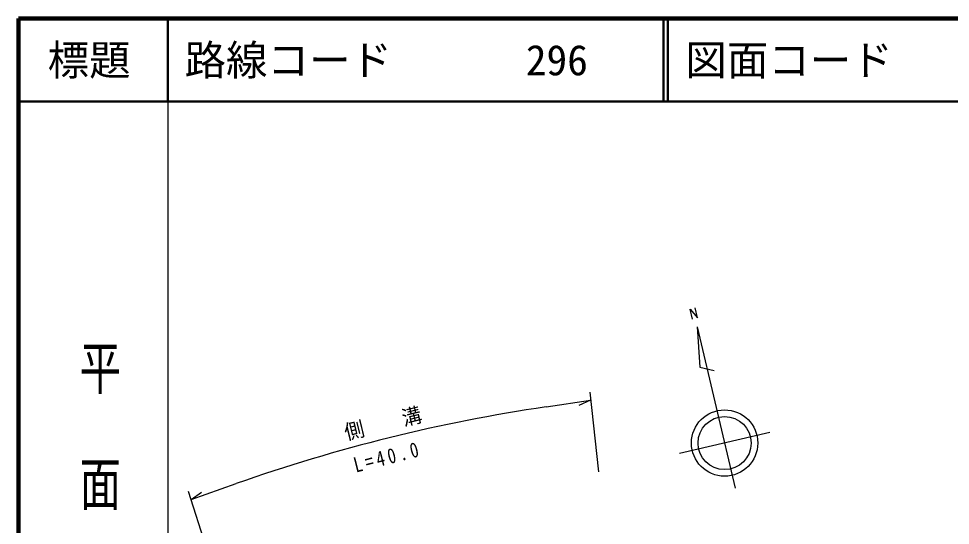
# Model space of a CAD drawing. Units: millimetres, scale not verified. Extents: x 40000 to 680000, y 20000 to 380000.
# Drawn here: x 40000 to 152322, y 318893 to 380000 of the extents above; entities that cross this region are included whole.
import ezdxf
from ezdxf.enums import TextEntityAlignment as Align

# ---------------------------------------------------------------- set-up
doc = ezdxf.new("R2010")
doc.units = ezdxf.units.MM
doc.header["$LTSCALE"] = 1000
for name, color, linetype, lineweight in [('M-BGD', 7, 'Continuous', 25), ('M-TTL', 2, 'Continuous', 140), ('M-TTL-BAND', 7, 'Continuous', 25), ('M-TTL-LINE', 7, 'Continuous', 50)]:
    doc.layers.add(name, color=color, linetype=linetype, lineweight=lineweight)
doc.layers.add('M-TTL-TXT', color=7, linetype='Continuous')
doc.styles.add('@ＭＳ ゴシック', font='')
doc.styles.add('ＭＳ ゴシック', font='')
doc.styles.get('@ＭＳ ゴシック').set_extended_font_data('@MS Gothic')
doc.styles.get('ＭＳ ゴシック').set_extended_font_data('MS Gothic')

msp = doc.modelspace()

# ---------------------------------------------------------------- linework, layer by layer
at = {"layer": 'M-BGD'}
for p, q in [((121800, 342840), (122123, 337985)), ((121800, 342840), (126388, 323374)), ((122123, 337985), (123864, 337573)), ((108843, 334965), (109912, 325366)), ((103587, 333180), (108954, 333971)), ((108954, 333971), (107531, 333337)), ((130554, 330109), (119653, 327540)), ((60781, 322011), (66206, 323925)), ((63348, 314081), (60473, 322962)), ((60781, 322011), (62056, 322906))]:
    msp.add_line(p, q, dxfattribs=at)
msp.add_lwpolyline([(121222, 343774), (120939, 344975), (121846, 343917), (121556, 345122)], dxfattribs=at)
for radius in [4000, 3200]:
    msp.add_circle((125103, 328824), radius, dxfattribs=at)
msp.add_arc((132740, 135316), 200000, 98.38159, 109.43091, dxfattribs=at)
at = {"layer": 'M-TTL'}
for p, q in [((40000, 380000), (40000, 20000)), ((680000, 380000), (40000, 380000))]:
    msp.add_line(p, q, dxfattribs=at)
at = {"layer": 'M-TTL-BAND'}
msp.add_line((58000, 370000), (58000, 20000), dxfattribs=at)
at = {"layer": 'M-TTL-LINE'}
for p, q in [((58000, 380000), (58000, 370000)), ((117750, 380000), (117750, 370000)), ((118250, 380000), (118250, 370000)), ((40000, 370000), (680000, 370000))]:
    msp.add_line(p, q, dxfattribs=at)

# ---------------------------------------------------------------- texts
at = {"layer": 'M-BGD', "style": 'ＭＳ ゴシック', "width": 0.95}
msp.add_text('側\u3000\u3000溝', height=1833, rotation=13.8, dxfattribs=at).set_placement((79659, 328639), align=Align.BOTTOM_LEFT)
at = {"layer": 'M-BGD', "insert": (80657, 325219), "char_height": 1833, "attachment_point": 7, "rotation": 14.3, "style": 'ＭＳ ゴシック'}
msp.add_mtext('\\T1.4;\\W0.8;L=40.0', dxfattribs=at)
at = {"layer": 'M-TTL-BAND', "style": '@ＭＳ ゴシック', "width": 1.4}
msp.add_text('平  面  図', height=3666, rotation=270, dxfattribs=at).set_placement((49777, 306475), align=Align.MIDDLE_RIGHT)
at = {"layer": 'M-TTL-TXT', "style": 'ＭＳ ゴシック'}
msp.add_text('標題', height=3666, dxfattribs=at).set_placement((48500, 375000), align=Align.MIDDLE_CENTER)
for s, p in [('路線コード', (60000, 375000)), ('296', (101142, 375000)), ('図面コード', (120380, 375000))]:
    msp.add_text(s, height=3666, dxfattribs=at).set_placement(p, align=Align.MIDDLE_LEFT)

doc.saveas('drawing.dxf')
